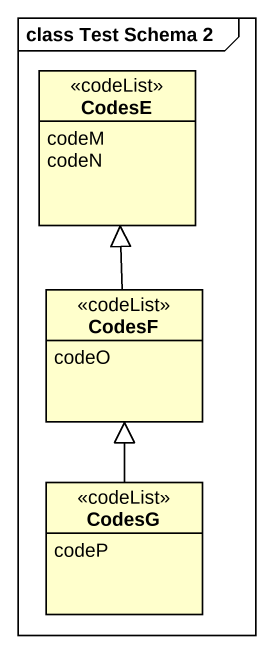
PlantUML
@startuml
mainframe class Test Schema 2
hide circle
hide empty members
class CodesE <<codeList>> {
  codeM
  codeN
}
class CodesF <<codeList>> {
  codeO
}
class CodesG <<codeList>> {
  codeP
}
CodesF -up-|> CodesE
CodesG -up-|> CodesF
@enduml
